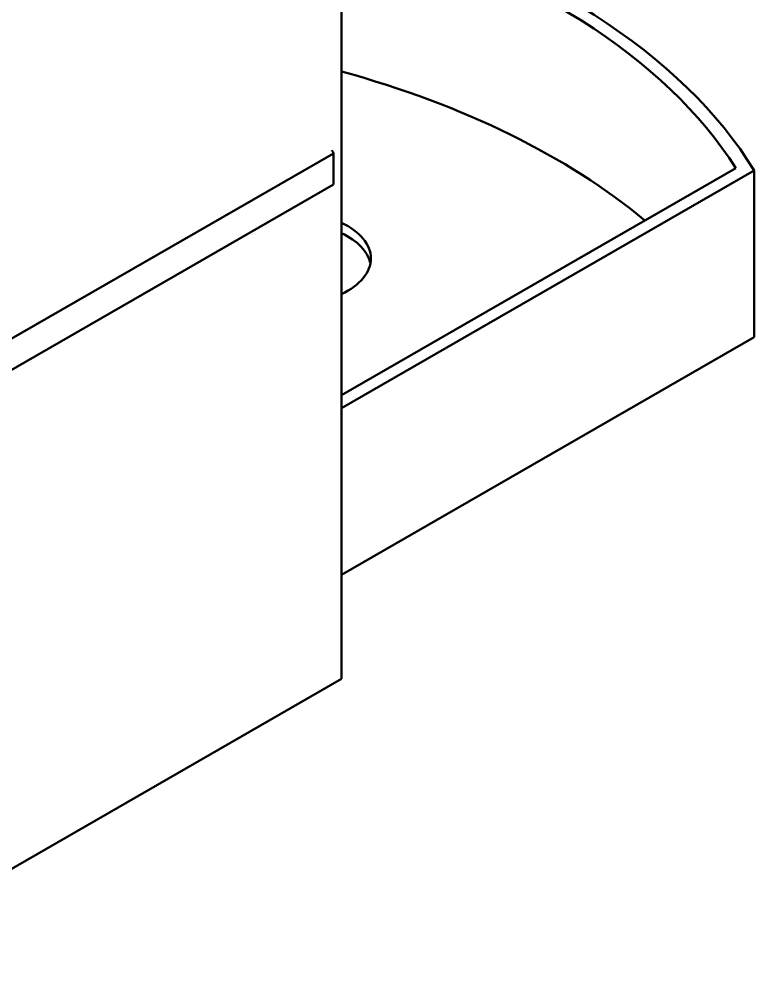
# Model space of a CAD drawing. Header units: inches. Extents: x 1.1 to 16.1, y 0.5 to 10.2.
# Drawn here: x 9.432 to 10.945, y 0.901 to 2.845 of the extents above; entities that cross this region are included whole.
import ezdxf

# ---------------------------------------------------------------- set-up
doc = ezdxf.new("R2010")
doc.units = ezdxf.units.IN
doc.header["$LTSCALE"] = 0.75
doc.header["$MEASUREMENT"] = 0
doc.layers.add('Visible', color=7, linetype='Continuous', lineweight=50)

msp = doc.modelspace()

# ---------------------------------------------------------------- linework, layer by layer
at = {"layer": 'Visible', "extrusion": (4.16334e-17, 0.817547, 0.575862)}
for p, q in [((10.0955, 3.9811, 0.8117), (10.0955, 1.4866, -0.9453)), ((9.0868, 1.9968, 0.6662), (10.0791, 2.5683, -0.145)), ((10.0791, 2.5039, -0.1904), (10.0791, 2.5683, -0.145)), ((10.9067, 2.5379, -1.4465), (10.0955, 2.0708, -0.7834)), ((10.0955, 2.0441, -0.7455), (10.9445, 2.533, -1.4396)), ((10.9445, 2.1897, -1.6814), (10.9445, 2.533, -1.4396)), ((9.0868, 1.9325, 0.6209), (10.0791, 2.5039, -0.1904)), ((10.0955, 1.7008, -0.9873), (10.9445, 2.1897, -1.6814)), ((10.0955, 1.4866, -0.9453), (9.0793, 0.9014, -0.1145))]:
    msp.add_line(p, q, dxfattribs=at)
for centre, radius, start, end in [((-9.4076, -2.1008, 1.2419), 1.6273, 199.1839, 244.9919), ((-8.4843, -1.1777, 2.0162), 1.6491, 194.7492, 195.174)]:
    msp.add_arc(centre, radius, start, end, dxfattribs=at)
at = {"layer": 'Visible', "extrusion": (-4.16334e-17, -0.817547, -0.575862)}
for centre, radius, start, end in [((9.4076, -2.1008, -1.2419), 1.5945, 295.5593, 340.0791), ((9.4076, -2.1008, -0.8547), 1.5945, 295.5593, 325.3773), ((9.9922, -2.871, -0.8547), 0.164, 309.037, 50.963), ((9.9922, -2.871, -0.8285), 0.164, 309.037, 353.4785)]:
    msp.add_arc(centre, radius, start, end, dxfattribs=at)

doc.saveas('drawing.dxf')
